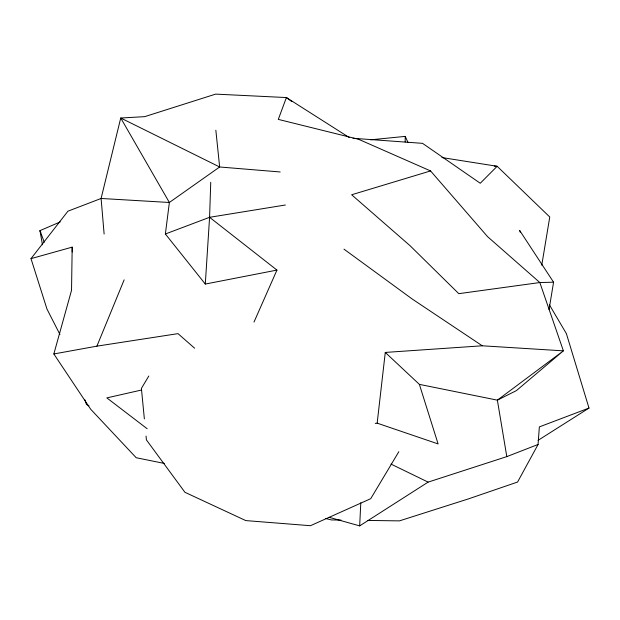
<?xml version="1.0" encoding="UTF-8"?>
<svg xmlns="http://www.w3.org/2000/svg" width="620" height="620" viewBox="0 0 620 620"><rect width="100%" height="100%" fill="white"/><g stroke="black" fill="none" stroke-linecap="round" stroke-linejoin="round"><path stroke-width="0.93" d="M59.931 334.474L46.965 309.031L31 258.641L72.184 247.14L71.54 290.292L53.847 353.966L90.714 409.262L136.191 457.723L164.377 463.45M405.162 141.988L405.248 136.385L370.551 139.826M253.983 322.098L276.946 270.088L205.297 284.061L209.583 217.302L210.746 182.272M329.173 517.32L359.67 525.884L360.801 502.743M367.807 520.436L399.435 520.878L468.557 498.852L517.568 482.042L538.067 444.478L539.346 426.901L589 408.068L566.386 333.637L549.444 304.885M375.255 423.414L377.162 423.15L385.276 352.431L482.275 345.79L563.386 350.85L539.834 282.542L487.591 236.669L430.567 170.934L358.685 139.322L278.295 119.389L286.409 97.557L349.277 137.547M205.297 284.061L165.377 233.996L169.369 202.476L120.737 118.017L144.685 116.653L215.651 94.116L286.409 97.557L291.78 101.556M549.057 309.605L553.567 282.201L519.614 230.376L520.226 232.198M541.764 265.197L549.762 217L497.147 166.284L441.897 157.55M53.847 353.966L96.898 346.154L124.14 279.853M148.808 376.022L141.407 388.391L144.367 418.911M398.854 451.678L370.729 498.682L310.457 525.706L245.776 520.591L184.946 492.303L146.405 439.882L146.041 436.069M31 258.641L67.936 211.18L101.099 198.47L169.369 202.476L219.651 166.982L280.186 171.972M359.67 525.884L428.118 482.12L506.804 456.622L538.067 444.478M538.067 440.355L589 408.068M60.225 221.929L39.974 230.64L42.447 244.784M165.377 233.996L209.583 217.302L285.371 205.003M430.567 170.934L351.649 194.765L410.068 245.706L458.792 293.663L539.834 282.542L553.567 282.201M141.461 390.034L106.834 397.893L147.149 428.73M96.898 346.154L178.002 333.637L194.633 348.215M340.977 520.064L331.39 519.932L325.779 518.521M494.264 166.106L497.147 166.284L480.26 183.264L422.53 143.344L352.989 138.275M385.276 352.431L419.368 384.369L497.372 400.156L516.39 390.623L563.386 350.85L497.372 400.156L506.804 456.622M377.162 423.15L438.1 443.92L419.368 384.369M390.988 464.086L428.118 482.12M88.947 405.813L86.436 404.411L84.932 399.892M482.275 345.79L412.269 299.065L343.984 249.147M209.583 217.302L276.946 270.088M405.248 136.385L408.022 142.523M40.757 232.384L39.974 230.64L44.268 242.211M215.845 130.239L219.651 166.982L120.737 118.017L101.099 198.47L104.121 234.011M72.184 247.14L72.222 251.976"/></g></svg>
